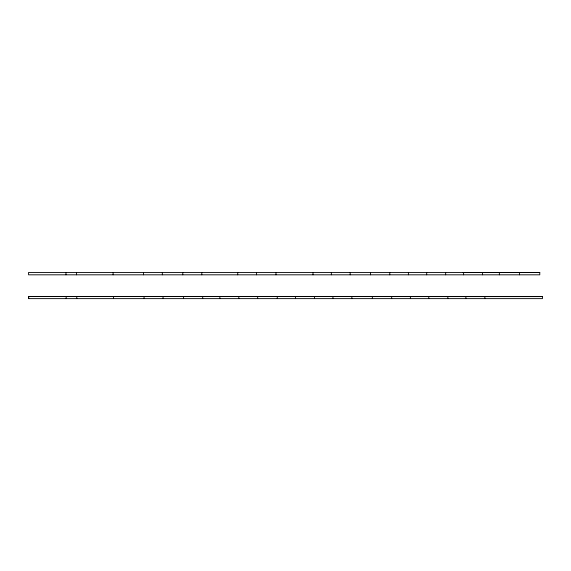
<?xml version="1.0" encoding="UTF-8"?>
<svg xmlns="http://www.w3.org/2000/svg" width="571" height="571" viewBox="0 0 571 571"><rect width="100%" height="100%" fill="white"/><g stroke="black" fill="none" stroke-linecap="round" stroke-linejoin="round"><path stroke-width="0.86" d="M539.773 272.446L28.564 272.446L28.564 274.815L539.773 274.815L539.773 272.446L462.874 272.503M542.45 296.613L29.763 296.513M519.574 272.446L519.574 274.815M499.375 272.446L499.375 274.815M484.872 296.535L484.872 298.626M482.495 272.446L482.495 274.815M465.886 296.535L465.886 298.626M463.609 272.446L463.609 274.815M447.842 296.535L447.842 298.626M445.658 272.446L445.658 274.815M428.771 296.535L428.771 298.626M426.687 272.446L426.687 274.815M410.399 296.535L410.399 298.626M408.408 272.446L408.408 274.815M391.67 296.535L391.67 298.626M389.779 272.446L389.779 274.815M372.356 296.535L372.356 298.626M370.572 272.446L370.572 274.815M351.857 296.535L351.857 298.626M350.173 272.446L350.173 274.815M332.936 296.535L332.936 298.626M331.351 272.446L331.351 274.815M314.478 296.535L314.478 298.626M312.994 272.446L312.994 274.815M295.571 296.535L295.571 298.626M277.27 296.535L277.27 298.626M275.979 272.446L275.979 274.815M257.664 296.535L257.664 298.626M256.472 272.446L256.472 274.815M238.806 296.535L238.806 298.626M237.722 272.446L237.722 274.815M219.856 296.535L219.856 298.626M202.698 296.535L202.698 298.626M201.799 272.446L201.799 274.815M183.584 296.535L183.584 298.626M182.784 272.446L182.784 274.815M163.035 296.535L163.035 298.626M162.342 272.424L162.342 274.815M144.049 296.535L144.049 298.626M143.457 272.446L143.457 274.815M113.529 296.535L113.529 298.626M113.094 272.446L113.094 274.815M76.778 296.535L76.778 298.626M76.543 272.446L76.543 274.815M66.157 298.626L66.157 296.47L28.707 296.47L28.707 298.626M65.972 272.446L65.972 274.815M542.45 296.535L28.55 296.535L28.55 298.626L542.45 298.626L542.45 296.535"/></g></svg>
